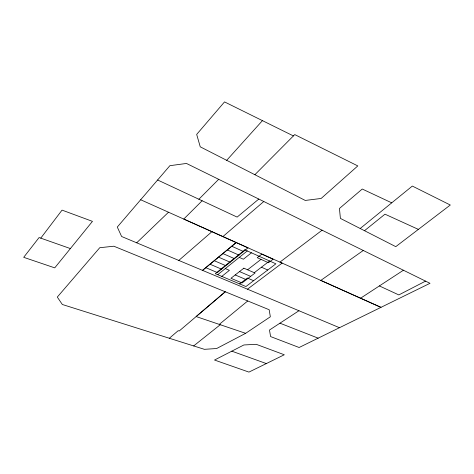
<?xml version="1.0" encoding="UTF-8"?>
<svg xmlns="http://www.w3.org/2000/svg" width="474" height="474" viewBox="0 0 474 474"><rect width="100%" height="100%" fill="white"/><g stroke="black" fill="none" stroke-linecap="round" stroke-linejoin="round"><path stroke-width="0.71" d="M40.776 238.138L62.047 210.118L92.46 221.364L54.741 267.863L23.7 257.323L39.087 237.545L70.389 248.577M140.671 199.75L117.291 227.058L121.622 236.502L339.485 327.706L429.995 283.31L186.466 163.453L169.888 165.681L140.671 199.75L248.003 247.855L217.341 272.55L205.781 267.668M226.691 160.331L262.436 120.633M198.879 199.234L218.68 179.308M254.87 174.716L294.739 134.586L357.805 165.918L321.147 198.452L305.256 200.443L200.247 146.822L196.68 134.415L224.528 101.904L293.394 135.925M202.143 200.763L183.77 219.047L282.143 263.106L247.481 289.187M136.684 242.795L168.507 212.222M178.793 260.427L211.943 231.673M222.904 236.567L263.811 201.503M169.342 338.27L178.188 330.686L179.196 331L225.269 291.777L196.153 316.561L245.645 333.317L270.34 316.798L269.179 309.735L113.843 246.213L99.753 247.712L57.295 297.079L62.331 304.492L204.395 349.326L216.642 348.526L245.645 333.317M258.798 199.056L237.13 217.098L157.629 179.99M202.511 270.364L236.236 242.522L202.534 270.37M219.272 324.388L247.736 300.96M360.199 228.498L412.333 186.069L450.3 205.023L395.772 246.652L340.403 218.407L339.443 208.477L362.255 189.025L391.731 202.842M364.506 230.702L384.983 214.183L418.364 229.386M217.726 274.677L247.292 250.942M193.653 345.931L220.262 324.731M221.791 276.389L229.404 270.34L225.316 268.586M251.433 252.808L243.375 259.219L239.252 257.394M247.594 269.783L260.996 259.367M239.666 283.908L247.345 278.019L253.62 280.703M254.283 272.692L269.558 260.978M322.095 230.198L279.933 262.116L380.978 307.359L320.821 280.407L363.285 250.468M298.946 310.743L269.475 330.034L270.589 336.57L299.124 347.501L339.485 327.706M360.566 298.211L403.433 270.227M425.557 281.118L398.83 294.923L379.378 285.935M231.81 351.163L243.879 344.965L256.244 344.32L284.299 354.765L248.945 372.096L214.515 360.039L231.81 351.163L266.335 363.57M279.944 323.173L318.173 338.163M209.982 264.202L221.571 269.143M235.199 274.95L246.332 279.696M214.236 260.694L225.849 265.695M239.512 271.578L250.663 276.378M218.538 257.145L230.18 262.211M222.887 253.554L234.559 258.686M261.441 267.206L267.751 270.002M227.289 249.922L238.985 255.113M231.745 246.249L243.47 251.504M244.833 249.834L215.285 273.652L245.923 286.539L275.898 263.828L244.833 249.834M243.867 268.166L230.939 278.291L242.048 282.978L255.042 273.024L243.867 268.166M261.802 254.111L257.24 257.684L268.48 262.726L273.065 259.219L261.802 254.111"/></g></svg>
